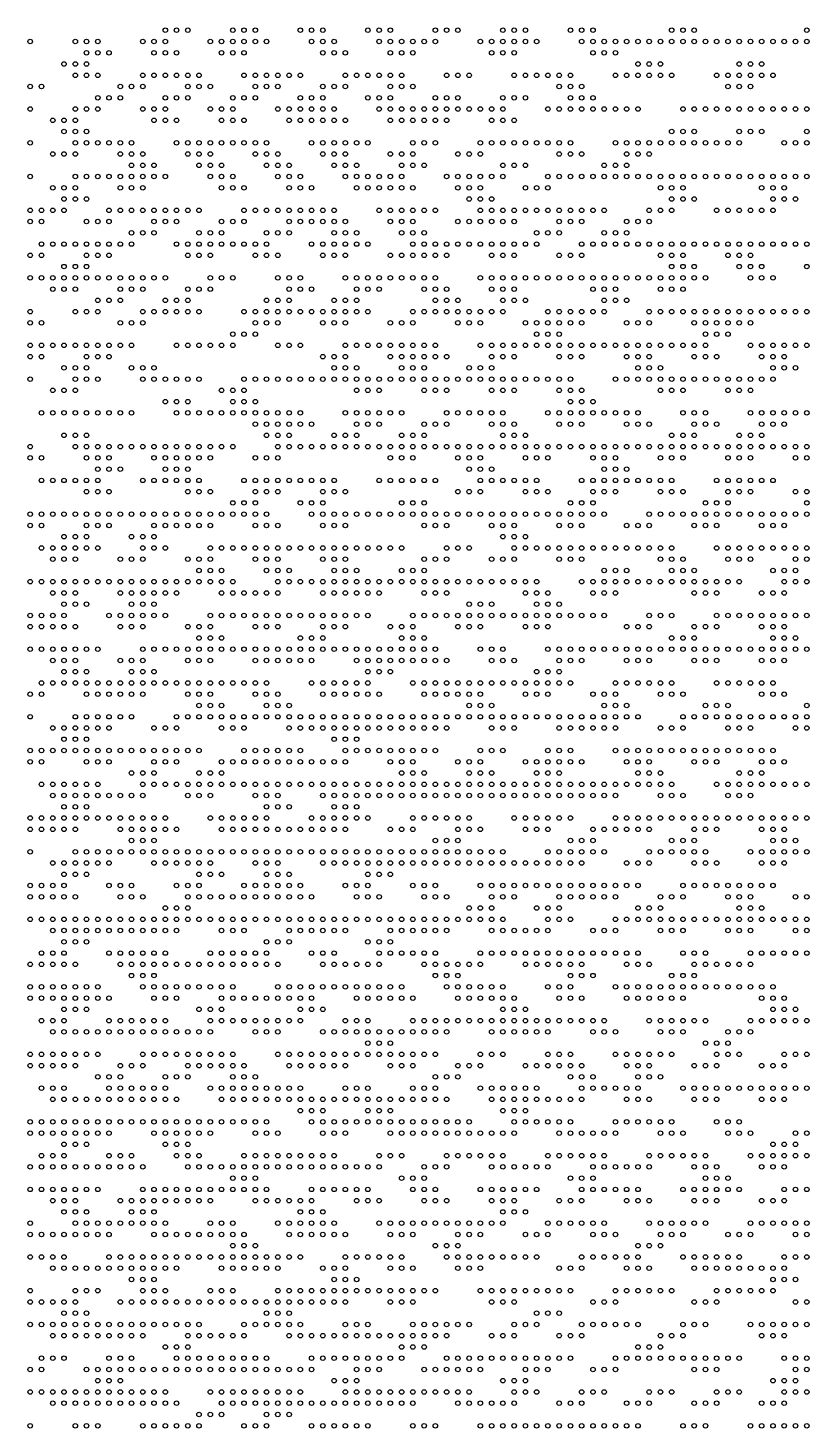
# Model space of a CAD drawing. Header units: millimetres. Extents: x 0 to 280, y 1 to 500.
# Drawn here: x -0.2 to 69.2, y 0.8 to 125.2 of the extents above; entities that cross this region are included whole.
import ezdxf

# ---------------------------------------------------------------- set-up
doc = ezdxf.new("R2010")
doc.units = ezdxf.units.MM
doc.layers.get('0').update_dxf_attribs({"linetype": 'CONTINUOUS'})

msp = doc.modelspace()

# ---------------------------------------------------------------- linework, layer by layer
for centre in [(12, 125), (13, 125), (14, 125), (18, 125), (19, 125), (20, 125), (24, 125), (25, 125), (26, 125), (30, 125), (31, 125), (32, 125), (36, 125), (37, 125), (38, 125), (42, 125), (43, 125), (44, 125), (48, 125), (49, 125), (50, 125), (57, 125), (58, 125), (59, 125), (69, 125), (0, 124), (4, 124), (5, 124), (5, 123), (6, 124), (6, 123), (7, 123), (10, 124), (11, 124), (11, 123), (12, 124), (12, 123), (13, 123), (16, 124), (17, 124), (17, 123), (18, 124), (18, 123), (19, 124), (19, 123), (20, 124), (21, 124), (25, 124), (26, 124), (26, 123), (27, 124), (27, 123), (28, 123), (31, 124), (32, 124), (32, 123), (33, 124), (33, 123), (34, 124), (34, 123), (35, 124), (36, 124), (40, 124), (41, 124), (41, 123), (42, 124), (42, 123), (43, 124), (43, 123), (44, 124), (45, 124), (49, 124), (50, 124), (50, 123), (51, 124), (51, 123), (52, 124), (52, 123), (53, 124), (54, 124), (55, 124), (56, 124), (57, 124), (58, 124), (59, 124), (60, 124), (61, 124), (62, 124), (63, 124), (64, 124), (65, 124), (66, 124), (67, 124), (68, 124), (69, 124), (3, 122), (4, 122), (5, 122), (54, 122), (55, 122), (56, 122), (63, 122), (64, 122), (65, 122), (4, 121), (5, 121), (6, 121), (10, 121), (11, 121), (12, 121), (13, 121), (14, 121), (15, 121), (19, 121), (20, 121), (21, 121), (22, 121), (23, 121), (24, 121), (28, 121), (29, 121), (30, 121), (31, 121), (32, 121), (33, 121), (37, 121), (38, 121), (39, 121), (43, 121), (44, 121), (45, 121), (46, 121), (47, 121), (48, 121), (52, 121), (53, 121), (54, 121), (55, 121), (56, 121), (57, 121), (61, 121), (62, 121), (63, 121), (64, 121), (65, 121), (66, 121), (0, 120), (1, 120), (8, 120), (9, 120), (10, 120), (14, 120), (15, 120), (16, 120), (20, 120), (21, 120), (22, 120), (26, 120), (27, 120), (28, 120), (32, 120), (33, 120), (34, 120), (47, 120), (48, 120), (49, 120), (62, 120), (63, 120), (64, 120), (0, 118), (4, 118), (5, 118), (6, 119), (6, 118), (7, 119), (8, 119), (10, 118), (11, 118), (12, 119), (12, 118), (13, 119), (14, 119), (16, 118), (17, 118), (18, 119), (18, 118), (19, 119), (20, 119), (22, 118), (23, 118), (24, 119), (24, 118), (25, 119), (25, 118), (26, 119), (26, 118), (27, 118), (30, 119), (31, 119), (31, 118), (32, 119), (32, 118), (33, 118), (34, 118), (35, 118), (36, 119), (36, 118), (37, 119), (37, 118), (38, 119), (38, 118), (39, 118), (40, 118), (41, 118), (42, 119), (42, 118), (43, 119), (44, 119), (46, 118), (47, 118), (48, 119), (48, 118), (49, 119), (49, 118), (50, 119), (50, 118), (51, 118), (52, 118), (53, 118), (54, 118), (58, 118), (59, 118), (60, 118), (61, 118), (62, 118), (63, 118), (64, 118), (65, 118), (66, 118), (67, 118), (68, 118), (69, 118), (2, 117), (3, 117), (4, 117), (11, 117), (12, 117), (13, 117), (17, 117), (18, 117), (19, 117), (23, 117), (24, 117), (25, 117), (26, 117), (27, 117), (28, 117), (32, 117), (33, 117), (34, 117), (35, 117), (36, 117), (37, 117), (41, 117), (42, 117), (43, 117), (3, 116), (4, 116), (5, 116), (57, 116), (58, 116), (59, 116), (63, 116), (64, 116), (65, 116), (69, 116), (0, 115), (4, 115), (5, 115), (6, 115), (7, 115), (8, 115), (9, 115), (13, 115), (14, 115), (15, 115), (16, 115), (17, 115), (18, 115), (19, 115), (20, 115), (21, 115), (25, 115), (26, 115), (27, 115), (28, 115), (29, 115), (30, 115), (34, 115), (35, 115), (36, 115), (40, 115), (41, 115), (42, 115), (43, 115), (44, 115), (45, 115), (46, 115), (47, 115), (48, 115), (52, 115), (53, 115), (54, 115), (55, 115), (56, 115), (57, 115), (58, 115), (59, 115), (60, 115), (61, 115), (62, 115), (63, 115), (67, 115), (68, 115), (69, 115), (2, 114), (3, 114), (4, 114), (8, 114), (9, 114), (10, 114), (14, 114), (15, 114), (16, 114), (20, 114), (21, 114), (22, 114), (26, 114), (27, 114), (28, 114), (32, 114), (33, 114), (34, 114), (38, 114), (39, 114), (40, 114), (47, 114), (48, 114), (49, 114), (53, 114), (54, 114), (55, 114), (0, 112), (4, 112), (5, 112), (6, 112), (7, 112), (8, 112), (9, 113), (9, 112), (10, 113), (10, 112), (11, 113), (11, 112), (12, 112), (15, 113), (16, 113), (16, 112), (17, 113), (17, 112), (18, 112), (21, 113), (22, 113), (22, 112), (23, 113), (23, 112), (24, 112), (27, 113), (28, 113), (28, 112), (29, 113), (29, 112), (30, 112), (31, 112), (32, 112), (33, 113), (33, 112), (34, 113), (35, 113), (37, 112), (38, 112), (39, 112), (40, 112), (41, 112), (42, 113), (42, 112), (43, 113), (44, 113), (46, 112), (47, 112), (48, 112), (49, 112), (50, 112), (51, 113), (51, 112), (52, 113), (52, 112), (53, 113), (53, 112), (54, 112), (55, 112), (56, 112), (57, 112), (58, 112), (59, 112), (60, 112), (61, 112), (62, 112), (63, 112), (64, 112), (65, 112), (66, 112), (67, 112), (68, 112), (69, 112), (2, 111), (3, 111), (4, 111), (8, 111), (9, 111), (10, 111), (17, 111), (18, 111), (19, 111), (23, 111), (24, 111), (25, 111), (29, 111), (30, 111), (31, 111), (32, 111), (33, 111), (34, 111), (38, 111), (39, 111), (40, 111), (44, 111), (45, 111), (46, 111), (56, 111), (57, 111), (58, 111), (65, 111), (66, 111), (67, 111), (3, 110), (4, 110), (5, 110), (39, 110), (40, 110), (41, 110), (57, 110), (58, 110), (59, 110), (66, 110), (67, 110), (68, 110), (0, 109), (1, 109), (2, 109), (3, 109), (7, 109), (8, 109), (9, 109), (10, 109), (11, 109), (12, 109), (13, 109), (14, 109), (15, 109), (19, 109), (20, 109), (21, 109), (22, 109), (23, 109), (24, 109), (25, 109), (26, 109), (27, 109), (31, 109), (32, 109), (33, 109), (34, 109), (35, 109), (36, 109), (40, 109), (41, 109), (42, 109), (43, 109), (44, 109), (45, 109), (46, 109), (47, 109), (48, 109), (49, 109), (50, 109), (51, 109), (55, 109), (56, 109), (57, 109), (61, 109), (62, 109), (63, 109), (64, 109), (65, 109), (66, 109), (0, 108), (1, 108), (5, 108), (6, 108), (7, 108), (9, 107), (10, 107), (11, 108), (11, 107), (12, 108), (13, 108), (15, 107), (16, 107), (17, 108), (17, 107), (18, 108), (19, 108), (21, 107), (22, 107), (23, 108), (23, 107), (24, 108), (25, 108), (26, 108), (27, 108), (27, 107), (28, 108), (28, 107), (29, 107), (32, 108), (33, 108), (33, 107), (34, 108), (34, 107), (35, 107), (38, 108), (39, 108), (40, 108), (41, 108), (42, 108), (43, 108), (45, 107), (46, 107), (47, 108), (47, 107), (48, 108), (49, 108), (51, 107), (52, 107), (53, 108), (53, 107), (54, 108), (55, 108), (1, 106), (2, 106), (3, 106), (4, 106), (5, 106), (6, 106), (7, 106), (8, 106), (9, 106), (13, 106), (14, 106), (15, 106), (16, 106), (17, 106), (18, 106), (19, 106), (20, 106), (21, 106), (25, 106), (26, 106), (27, 106), (28, 106), (29, 106), (30, 106), (34, 106), (35, 106), (36, 106), (37, 106), (38, 106), (39, 106), (40, 106), (41, 106), (42, 106), (43, 106), (44, 106), (45, 106), (49, 106), (50, 106), (51, 106), (52, 106), (53, 106), (54, 106), (55, 106), (56, 106), (57, 106), (58, 106), (59, 106), (60, 106), (61, 106), (62, 106), (63, 106), (64, 106), (65, 106), (66, 106), (67, 106), (68, 106), (69, 106), (0, 105), (1, 105), (5, 105), (6, 105), (7, 105), (14, 105), (15, 105), (16, 105), (20, 105), (21, 105), (22, 105), (26, 105), (27, 105), (28, 105), (32, 105), (33, 105), (34, 105), (35, 105), (36, 105), (37, 105), (41, 105), (42, 105), (43, 105), (47, 105), (48, 105), (49, 105), (56, 105), (57, 105), (58, 105), (62, 105), (63, 105), (64, 105), (3, 104), (4, 104), (5, 104), (57, 104), (58, 104), (59, 104), (63, 104), (64, 104), (65, 104), (69, 104), (0, 103), (1, 103), (2, 103), (2, 102), (3, 103), (3, 102), (4, 103), (4, 102), (5, 103), (6, 103), (7, 103), (8, 103), (8, 102), (9, 103), (9, 102), (10, 103), (10, 102), (11, 103), (12, 103), (14, 102), (15, 102), (16, 103), (16, 102), (17, 103), (18, 103), (22, 103), (23, 103), (23, 102), (24, 103), (24, 102), (25, 102), (28, 103), (29, 103), (29, 102), (30, 103), (30, 102), (31, 103), (31, 102), (32, 103), (33, 103), (34, 103), (35, 103), (35, 102), (36, 103), (36, 102), (37, 102), (40, 103), (41, 103), (41, 102), (42, 103), (42, 102), (43, 103), (43, 102), (44, 103), (45, 103), (46, 103), (47, 103), (48, 103), (49, 103), (50, 103), (50, 102), (51, 103), (51, 102), (52, 103), (52, 102), (53, 103), (54, 103), (55, 103), (56, 103), (56, 102), (57, 103), (57, 102), (58, 103), (58, 102), (59, 103), (60, 103), (64, 103), (65, 103), (66, 103), (6, 101), (7, 101), (8, 101), (12, 101), (13, 101), (14, 101), (21, 101), (22, 101), (23, 101), (27, 101), (28, 101), (29, 101), (36, 101), (37, 101), (38, 101), (42, 101), (43, 101), (44, 101), (51, 101), (52, 101), (53, 101), (0, 100), (4, 100), (5, 100), (6, 100), (10, 100), (11, 100), (12, 100), (13, 100), (14, 100), (15, 100), (19, 100), (20, 100), (21, 100), (22, 100), (23, 100), (24, 100), (25, 100), (26, 100), (27, 100), (28, 100), (29, 100), (30, 100), (34, 100), (35, 100), (36, 100), (37, 100), (38, 100), (39, 100), (40, 100), (41, 100), (42, 100), (46, 100), (47, 100), (48, 100), (49, 100), (50, 100), (51, 100), (55, 100), (56, 100), (57, 100), (58, 100), (59, 100), (60, 100), (61, 100), (62, 100), (63, 100), (64, 100), (65, 100), (66, 100), (67, 100), (68, 100), (69, 100), (0, 99), (1, 99), (8, 99), (9, 99), (10, 99), (20, 99), (21, 99), (22, 99), (26, 99), (27, 99), (28, 99), (32, 99), (33, 99), (34, 99), (38, 99), (39, 99), (40, 99), (44, 99), (45, 99), (46, 99), (47, 99), (48, 99), (49, 99), (53, 99), (54, 99), (55, 99), (59, 99), (60, 99), (61, 99), (62, 99), (63, 99), (64, 99), (0, 97), (1, 97), (2, 97), (3, 97), (4, 97), (5, 97), (6, 97), (7, 97), (8, 97), (9, 97), (13, 97), (14, 97), (15, 97), (16, 97), (17, 97), (18, 98), (18, 97), (19, 98), (20, 98), (22, 97), (23, 97), (24, 97), (28, 97), (29, 97), (30, 97), (31, 97), (32, 97), (33, 97), (34, 97), (35, 97), (36, 97), (40, 97), (41, 97), (42, 97), (43, 97), (44, 97), (45, 98), (45, 97), (46, 98), (46, 97), (47, 98), (47, 97), (48, 97), (49, 97), (50, 97), (51, 97), (52, 97), (53, 97), (54, 97), (55, 97), (56, 97), (57, 97), (58, 97), (59, 97), (60, 98), (60, 97), (61, 98), (62, 98), (64, 97), (65, 97), (66, 97), (67, 97), (68, 97), (69, 97), (0, 96), (1, 96), (5, 96), (6, 96), (7, 96), (26, 96), (27, 96), (28, 96), (32, 96), (33, 96), (34, 96), (35, 96), (36, 96), (37, 96), (41, 96), (42, 96), (43, 96), (47, 96), (48, 96), (49, 96), (53, 96), (54, 96), (55, 96), (59, 96), (60, 96), (61, 96), (65, 96), (66, 96), (67, 96), (3, 95), (4, 95), (5, 95), (9, 95), (10, 95), (11, 95), (27, 95), (28, 95), (29, 95), (33, 95), (34, 95), (35, 95), (39, 95), (40, 95), (41, 95), (54, 95), (55, 95), (56, 95), (66, 95), (67, 95), (68, 95), (0, 94), (4, 94), (5, 94), (6, 94), (10, 94), (11, 94), (12, 94), (13, 94), (14, 94), (15, 94), (19, 94), (20, 94), (21, 94), (22, 94), (23, 94), (24, 94), (25, 94), (26, 94), (27, 94), (28, 94), (29, 94), (30, 94), (31, 94), (32, 94), (33, 94), (34, 94), (35, 94), (36, 94), (37, 94), (38, 94), (39, 94), (40, 94), (41, 94), (42, 94), (43, 94), (44, 94), (45, 94), (46, 94), (47, 94), (48, 94), (52, 94), (53, 94), (54, 94), (55, 94), (56, 94), (57, 94), (58, 94), (59, 94), (60, 94), (61, 94), (62, 94), (63, 94), (64, 94), (65, 94), (66, 94), (2, 93), (3, 93), (4, 93), (12, 92), (13, 92), (14, 92), (17, 93), (18, 93), (18, 92), (19, 93), (19, 92), (20, 92), (29, 93), (30, 93), (31, 93), (35, 93), (36, 93), (37, 93), (41, 93), (42, 93), (43, 93), (47, 93), (48, 93), (48, 92), (49, 93), (49, 92), (50, 92), (56, 93), (57, 93), (58, 93), (62, 93), (63, 93), (64, 93), (1, 91), (2, 91), (3, 91), (4, 91), (5, 91), (6, 91), (7, 91), (8, 91), (9, 91), (13, 91), (14, 91), (15, 91), (16, 91), (17, 91), (18, 91), (19, 91), (20, 91), (21, 91), (22, 91), (23, 91), (24, 91), (28, 91), (29, 91), (30, 91), (31, 91), (32, 91), (33, 91), (37, 91), (38, 91), (39, 91), (40, 91), (41, 91), (42, 91), (46, 91), (47, 91), (48, 91), (49, 91), (50, 91), (51, 91), (52, 91), (53, 91), (54, 91), (58, 91), (59, 91), (60, 91), (64, 91), (65, 91), (66, 91), (67, 91), (68, 91), (69, 91), (20, 90), (21, 90), (22, 90), (23, 90), (24, 90), (25, 90), (29, 90), (30, 90), (31, 90), (35, 90), (36, 90), (37, 90), (41, 90), (42, 90), (43, 90), (47, 90), (48, 90), (49, 90), (53, 90), (54, 90), (55, 90), (59, 90), (60, 90), (61, 90), (65, 90), (66, 90), (67, 90), (3, 89), (4, 89), (5, 89), (21, 89), (22, 89), (23, 89), (27, 89), (28, 89), (29, 89), (33, 89), (34, 89), (35, 89), (42, 89), (43, 89), (44, 89), (57, 89), (58, 89), (59, 89), (63, 89), (64, 89), (65, 89), (0, 88), (0, 87), (1, 87), (4, 88), (5, 88), (5, 87), (6, 88), (6, 87), (7, 88), (7, 87), (8, 88), (9, 88), (10, 88), (11, 88), (11, 87), (12, 88), (12, 87), (13, 88), (13, 87), (14, 88), (14, 87), (15, 88), (15, 87), (16, 88), (16, 87), (17, 88), (18, 88), (20, 87), (21, 87), (22, 88), (22, 87), (23, 88), (24, 88), (25, 88), (26, 88), (27, 88), (28, 88), (29, 88), (30, 88), (31, 88), (32, 88), (32, 87), (33, 88), (33, 87), (34, 88), (34, 87), (35, 88), (36, 88), (37, 88), (38, 88), (38, 87), (39, 88), (39, 87), (40, 88), (40, 87), (41, 88), (42, 88), (43, 88), (44, 88), (44, 87), (45, 88), (45, 87), (46, 88), (46, 87), (47, 88), (48, 88), (49, 88), (50, 88), (50, 87), (51, 88), (51, 87), (52, 88), (52, 87), (53, 88), (54, 88), (55, 88), (56, 88), (56, 87), (57, 88), (57, 87), (58, 88), (58, 87), (59, 88), (60, 88), (61, 88), (62, 88), (62, 87), (63, 88), (63, 87), (64, 88), (64, 87), (65, 88), (66, 88), (67, 88), (68, 88), (68, 87), (69, 88), (69, 87), (6, 86), (7, 86), (8, 86), (12, 86), (13, 86), (14, 86), (39, 86), (40, 86), (41, 86), (51, 86), (52, 86), (53, 86), (1, 85), (2, 85), (3, 85), (4, 85), (5, 85), (6, 85), (10, 85), (11, 85), (12, 85), (13, 85), (14, 85), (15, 85), (19, 85), (20, 85), (21, 85), (22, 85), (23, 85), (24, 85), (25, 85), (26, 85), (27, 85), (31, 85), (32, 85), (33, 85), (34, 85), (35, 85), (36, 85), (40, 85), (41, 85), (42, 85), (43, 85), (44, 85), (45, 85), (49, 85), (50, 85), (51, 85), (52, 85), (53, 85), (54, 85), (55, 85), (56, 85), (57, 85), (61, 85), (62, 85), (63, 85), (64, 85), (65, 85), (66, 85), (5, 84), (6, 84), (7, 84), (14, 84), (15, 84), (16, 84), (20, 84), (21, 84), (22, 84), (26, 84), (27, 84), (28, 84), (38, 84), (39, 84), (40, 84), (44, 84), (45, 84), (46, 84), (50, 84), (51, 84), (52, 84), (56, 84), (57, 84), (58, 84), (62, 84), (63, 84), (64, 84), (68, 84), (69, 84), (0, 82), (1, 82), (2, 82), (3, 82), (4, 82), (5, 82), (6, 82), (7, 82), (8, 82), (9, 82), (10, 82), (11, 82), (12, 82), (13, 82), (14, 82), (15, 82), (16, 82), (17, 82), (18, 83), (18, 82), (19, 83), (19, 82), (20, 83), (20, 82), (21, 82), (24, 83), (25, 83), (25, 82), (26, 83), (26, 82), (27, 82), (28, 82), (29, 82), (30, 82), (31, 82), (32, 82), (33, 83), (33, 82), (34, 83), (34, 82), (35, 83), (35, 82), (36, 82), (37, 82), (38, 82), (39, 82), (40, 82), (41, 82), (42, 82), (43, 82), (44, 82), (45, 82), (46, 82), (47, 82), (48, 83), (48, 82), (49, 83), (49, 82), (50, 83), (50, 82), (51, 82), (55, 82), (56, 82), (57, 82), (58, 82), (59, 82), (60, 83), (60, 82), (61, 83), (61, 82), (62, 83), (62, 82), (63, 82), (64, 82), (65, 82), (66, 82), (67, 82), (68, 82), (69, 83), (69, 82), (0, 81), (1, 81), (5, 81), (6, 81), (7, 81), (11, 81), (12, 81), (13, 81), (14, 81), (15, 81), (16, 81), (20, 81), (21, 81), (22, 81), (26, 81), (27, 81), (28, 81), (35, 81), (36, 81), (37, 81), (41, 81), (42, 81), (43, 81), (47, 81), (48, 81), (49, 81), (53, 81), (54, 81), (55, 81), (59, 81), (60, 81), (61, 81), (65, 81), (66, 81), (67, 81), (3, 80), (4, 80), (5, 80), (9, 80), (10, 80), (11, 80), (42, 80), (43, 80), (44, 80), (1, 79), (2, 79), (3, 79), (4, 79), (5, 79), (6, 79), (10, 79), (11, 79), (12, 79), (16, 79), (17, 79), (18, 79), (19, 79), (20, 79), (21, 79), (22, 79), (23, 79), (24, 79), (25, 79), (26, 79), (27, 79), (28, 79), (29, 79), (30, 79), (31, 79), (32, 79), (33, 79), (37, 79), (38, 79), (39, 79), (43, 79), (44, 79), (45, 79), (46, 79), (47, 79), (48, 79), (49, 79), (50, 79), (51, 79), (52, 79), (53, 79), (54, 79), (55, 79), (56, 79), (57, 79), (61, 79), (62, 79), (63, 79), (64, 79), (65, 79), (66, 79), (67, 79), (68, 79), (69, 79), (2, 78), (3, 78), (4, 78), (8, 78), (9, 78), (10, 78), (14, 78), (15, 78), (15, 77), (16, 78), (16, 77), (17, 77), (20, 78), (21, 78), (21, 77), (22, 78), (22, 77), (23, 77), (26, 78), (27, 78), (27, 77), (28, 78), (28, 77), (29, 77), (33, 77), (34, 77), (35, 78), (35, 77), (36, 78), (37, 78), (41, 78), (42, 78), (43, 78), (47, 78), (48, 78), (49, 78), (51, 77), (52, 77), (53, 77), (56, 78), (57, 78), (57, 77), (58, 78), (58, 77), (59, 77), (62, 78), (63, 78), (64, 78), (66, 77), (67, 77), (68, 78), (68, 77), (69, 78), (0, 76), (1, 76), (2, 76), (3, 76), (4, 76), (5, 76), (6, 76), (7, 76), (8, 76), (9, 76), (10, 76), (11, 76), (12, 76), (13, 76), (14, 76), (15, 76), (16, 76), (17, 76), (18, 76), (22, 76), (23, 76), (24, 76), (25, 76), (26, 76), (27, 76), (28, 76), (29, 76), (30, 76), (31, 76), (32, 76), (33, 76), (34, 76), (35, 76), (36, 76), (37, 76), (38, 76), (39, 76), (40, 76), (41, 76), (42, 76), (43, 76), (44, 76), (45, 76), (49, 76), (50, 76), (51, 76), (52, 76), (53, 76), (54, 76), (55, 76), (56, 76), (57, 76), (58, 76), (59, 76), (60, 76), (61, 76), (62, 76), (63, 76), (67, 76), (68, 76), (69, 76), (2, 75), (3, 75), (4, 75), (8, 75), (9, 75), (10, 75), (11, 75), (12, 75), (13, 75), (17, 75), (18, 75), (19, 75), (20, 75), (21, 75), (22, 75), (26, 75), (27, 75), (28, 75), (29, 75), (30, 75), (31, 75), (35, 75), (36, 75), (37, 75), (44, 75), (45, 75), (46, 75), (50, 75), (51, 75), (52, 75), (59, 75), (60, 75), (61, 75), (65, 75), (66, 75), (67, 75), (3, 74), (4, 74), (5, 74), (9, 74), (10, 74), (11, 74), (39, 74), (40, 74), (41, 74), (45, 74), (46, 74), (47, 74), (0, 73), (0, 72), (1, 73), (1, 72), (2, 73), (2, 72), (3, 73), (3, 72), (4, 72), (7, 73), (8, 73), (8, 72), (9, 73), (9, 72), (10, 73), (10, 72), (11, 73), (12, 73), (14, 72), (15, 72), (16, 73), (16, 72), (17, 73), (18, 73), (19, 73), (20, 73), (20, 72), (21, 73), (21, 72), (22, 73), (22, 72), (23, 73), (24, 73), (25, 73), (26, 73), (26, 72), (27, 73), (27, 72), (28, 73), (28, 72), (29, 73), (30, 73), (32, 72), (33, 72), (34, 73), (34, 72), (35, 73), (36, 73), (37, 73), (38, 73), (38, 72), (39, 73), (39, 72), (40, 73), (40, 72), (41, 73), (42, 73), (43, 73), (44, 73), (44, 72), (45, 73), (45, 72), (46, 73), (46, 72), (47, 73), (48, 73), (49, 73), (50, 73), (51, 73), (53, 72), (54, 72), (55, 73), (55, 72), (56, 73), (57, 73), (59, 72), (60, 72), (61, 73), (61, 72), (62, 73), (63, 73), (64, 73), (65, 73), (65, 72), (66, 73), (66, 72), (67, 73), (67, 72), (68, 73), (69, 73), (15, 71), (16, 71), (17, 71), (24, 71), (25, 71), (26, 71), (33, 71), (34, 71), (35, 71), (57, 71), (58, 71), (59, 71), (66, 71), (67, 71), (68, 71), (0, 70), (1, 70), (2, 70), (3, 70), (4, 70), (5, 70), (6, 70), (10, 70), (11, 70), (12, 70), (13, 70), (14, 70), (15, 70), (16, 70), (17, 70), (18, 70), (19, 70), (20, 70), (21, 70), (22, 70), (23, 70), (24, 70), (25, 70), (26, 70), (27, 70), (28, 70), (29, 70), (30, 70), (31, 70), (32, 70), (33, 70), (34, 70), (35, 70), (36, 70), (40, 70), (41, 70), (42, 70), (46, 70), (47, 70), (48, 70), (49, 70), (50, 70), (51, 70), (52, 70), (53, 70), (54, 70), (55, 70), (56, 70), (57, 70), (58, 70), (59, 70), (60, 70), (61, 70), (62, 70), (63, 70), (64, 70), (65, 70), (66, 70), (67, 70), (68, 70), (69, 70), (2, 69), (3, 69), (4, 69), (8, 69), (9, 69), (10, 69), (14, 69), (15, 69), (16, 69), (20, 69), (21, 69), (22, 69), (23, 69), (24, 69), (25, 69), (29, 69), (30, 69), (31, 69), (32, 69), (33, 69), (34, 69), (35, 69), (36, 69), (37, 69), (41, 69), (42, 69), (43, 69), (47, 69), (48, 69), (49, 69), (53, 69), (54, 69), (55, 69), (59, 69), (60, 69), (61, 69), (65, 69), (66, 69), (67, 69), (1, 67), (2, 67), (3, 68), (3, 67), (4, 68), (4, 67), (5, 68), (5, 67), (6, 67), (7, 67), (8, 67), (9, 68), (9, 67), (10, 68), (10, 67), (11, 68), (11, 67), (12, 67), (13, 67), (14, 67), (15, 67), (16, 67), (17, 67), (18, 67), (19, 67), (20, 67), (21, 67), (25, 67), (26, 67), (27, 67), (28, 67), (29, 67), (30, 68), (30, 67), (31, 68), (32, 68), (34, 67), (35, 67), (36, 67), (37, 67), (38, 67), (39, 67), (40, 67), (41, 67), (42, 67), (43, 67), (44, 67), (45, 68), (45, 67), (46, 68), (46, 67), (47, 68), (47, 67), (48, 67), (52, 67), (53, 67), (54, 67), (55, 67), (56, 67), (57, 67), (61, 67), (62, 67), (63, 67), (64, 67), (65, 67), (66, 67), (0, 66), (1, 66), (5, 66), (6, 66), (7, 66), (8, 66), (9, 66), (10, 66), (14, 66), (15, 66), (16, 66), (20, 66), (21, 66), (22, 66), (26, 66), (27, 66), (28, 66), (29, 66), (30, 66), (31, 66), (35, 66), (36, 66), (37, 66), (38, 66), (39, 66), (40, 66), (44, 66), (45, 66), (46, 66), (50, 66), (51, 66), (52, 66), (56, 66), (57, 66), (58, 66), (65, 66), (66, 66), (67, 66), (15, 65), (16, 65), (17, 65), (21, 65), (22, 65), (23, 65), (39, 65), (40, 65), (41, 65), (51, 65), (52, 65), (53, 65), (60, 65), (61, 65), (62, 65), (69, 65), (0, 64), (4, 64), (5, 64), (6, 64), (7, 64), (8, 64), (9, 64), (13, 64), (14, 64), (15, 64), (16, 64), (17, 64), (18, 64), (19, 64), (20, 64), (21, 64), (22, 64), (23, 64), (24, 64), (25, 64), (26, 64), (27, 64), (28, 64), (29, 64), (30, 64), (31, 64), (32, 64), (33, 64), (34, 64), (35, 64), (36, 64), (37, 64), (38, 64), (39, 64), (40, 64), (41, 64), (42, 64), (43, 64), (44, 64), (45, 64), (46, 64), (47, 64), (48, 64), (49, 64), (50, 64), (51, 64), (52, 64), (53, 64), (54, 64), (58, 64), (59, 64), (60, 64), (61, 64), (62, 64), (63, 64), (64, 64), (65, 64), (66, 64), (67, 64), (68, 64), (69, 64), (2, 63), (3, 63), (3, 62), (4, 63), (4, 62), (5, 63), (5, 62), (6, 63), (7, 63), (11, 63), (12, 63), (13, 63), (17, 63), (18, 63), (19, 63), (23, 63), (24, 63), (25, 63), (26, 63), (27, 63), (27, 62), (28, 63), (28, 62), (29, 63), (29, 62), (30, 63), (31, 63), (32, 63), (33, 63), (34, 63), (35, 63), (36, 63), (37, 63), (41, 63), (42, 63), (43, 63), (47, 63), (48, 63), (49, 63), (50, 63), (51, 63), (52, 63), (56, 63), (57, 63), (58, 63), (62, 63), (63, 63), (64, 63), (68, 63), (69, 63), (0, 61), (1, 61), (2, 61), (3, 61), (4, 61), (5, 61), (6, 61), (7, 61), (8, 61), (9, 61), (10, 61), (11, 61), (12, 61), (13, 61), (14, 61), (15, 61), (19, 61), (20, 61), (21, 61), (22, 61), (23, 61), (24, 61), (28, 61), (29, 61), (30, 61), (31, 61), (32, 61), (33, 61), (34, 61), (35, 61), (36, 61), (40, 61), (41, 61), (42, 61), (46, 61), (47, 61), (48, 61), (52, 61), (53, 61), (54, 61), (55, 61), (56, 61), (57, 61), (58, 61), (59, 61), (60, 61), (61, 61), (62, 61), (63, 61), (64, 61), (65, 61), (66, 61), (0, 60), (1, 60), (5, 60), (6, 60), (7, 60), (11, 60), (12, 60), (13, 60), (17, 60), (18, 60), (19, 60), (20, 60), (21, 60), (22, 60), (23, 60), (24, 60), (25, 60), (26, 60), (27, 60), (28, 60), (32, 60), (33, 60), (34, 60), (38, 60), (39, 60), (40, 60), (44, 60), (45, 60), (46, 60), (47, 60), (48, 60), (49, 60), (53, 60), (54, 60), (55, 60), (59, 60), (60, 60), (61, 60), (65, 60), (66, 60), (67, 60), (9, 59), (10, 59), (11, 59), (15, 59), (16, 59), (17, 59), (33, 59), (34, 59), (35, 59), (39, 59), (40, 59), (41, 59), (45, 59), (46, 59), (47, 59), (54, 59), (55, 59), (56, 59), (63, 59), (64, 59), (65, 59), (1, 58), (2, 58), (3, 58), (4, 58), (5, 58), (6, 58), (10, 58), (11, 58), (12, 58), (13, 58), (14, 58), (15, 58), (16, 58), (17, 58), (18, 58), (19, 58), (20, 58), (21, 58), (22, 58), (23, 58), (24, 58), (25, 58), (26, 58), (27, 58), (28, 58), (29, 58), (30, 58), (31, 58), (32, 58), (33, 58), (34, 58), (35, 58), (36, 58), (37, 58), (38, 58), (39, 58), (40, 58), (41, 58), (42, 58), (43, 58), (44, 58), (45, 58), (46, 58), (47, 58), (48, 58), (49, 58), (50, 58), (51, 58), (52, 58), (53, 58), (54, 58), (55, 58), (56, 58), (57, 58), (61, 58), (62, 58), (63, 58), (64, 58), (65, 58), (66, 58), (67, 58), (68, 58), (69, 58), (2, 57), (3, 57), (3, 56), (4, 57), (4, 56), (5, 57), (5, 56), (6, 57), (7, 57), (8, 57), (9, 57), (10, 57), (14, 57), (15, 57), (16, 57), (20, 57), (21, 57), (21, 56), (22, 57), (22, 56), (23, 56), (26, 57), (27, 57), (27, 56), (28, 57), (28, 56), (29, 57), (29, 56), (30, 57), (31, 57), (32, 57), (33, 57), (34, 57), (35, 57), (36, 57), (37, 57), (38, 57), (39, 57), (40, 57), (41, 57), (42, 57), (43, 57), (44, 57), (45, 57), (46, 57), (47, 57), (48, 57), (49, 57), (50, 57), (51, 57), (52, 57), (56, 57), (57, 57), (58, 57), (62, 57), (63, 57), (64, 57), (0, 55), (1, 55), (2, 55), (3, 55), (4, 55), (5, 55), (6, 55), (7, 55), (8, 55), (9, 55), (10, 55), (11, 55), (12, 55), (16, 55), (17, 55), (18, 55), (19, 55), (20, 55), (21, 55), (25, 55), (26, 55), (27, 55), (28, 55), (29, 55), (30, 55), (34, 55), (35, 55), (36, 55), (37, 55), (38, 55), (39, 55), (43, 55), (44, 55), (45, 55), (46, 55), (47, 55), (48, 55), (52, 55), (53, 55), (54, 55), (55, 55), (56, 55), (57, 55), (58, 55), (59, 55), (60, 55), (61, 55), (62, 55), (63, 55), (64, 55), (65, 55), (66, 55), (67, 55), (68, 55), (69, 55), (0, 54), (1, 54), (2, 54), (3, 54), (4, 54), (8, 54), (9, 54), (10, 54), (11, 54), (12, 54), (13, 54), (17, 54), (18, 54), (19, 54), (20, 54), (21, 54), (22, 54), (23, 54), (24, 54), (25, 54), (26, 54), (27, 54), (28, 54), (32, 54), (33, 54), (34, 54), (38, 54), (39, 54), (40, 54), (44, 54), (45, 54), (46, 54), (50, 54), (51, 54), (52, 54), (53, 54), (54, 54), (55, 54), (59, 54), (60, 54), (61, 54), (65, 54), (66, 54), (67, 54), (9, 53), (10, 53), (11, 53), (36, 53), (37, 53), (38, 53), (48, 53), (49, 53), (50, 53), (57, 53), (58, 53), (59, 53), (66, 53), (67, 53), (68, 53), (0, 52), (2, 51), (3, 51), (4, 52), (4, 51), (5, 52), (5, 51), (6, 52), (6, 51), (7, 52), (7, 51), (8, 52), (9, 52), (10, 52), (11, 52), (11, 51), (12, 52), (12, 51), (13, 52), (13, 51), (14, 52), (14, 51), (15, 52), (15, 51), (16, 52), (16, 51), (17, 52), (18, 52), (19, 52), (20, 52), (20, 51), (21, 52), (21, 51), (22, 52), (22, 51), (23, 52), (24, 52), (25, 52), (26, 52), (26, 51), (27, 52), (27, 51), (28, 52), (28, 51), (29, 52), (29, 51), (30, 52), (30, 51), (31, 52), (31, 51), (32, 52), (32, 51), (33, 52), (33, 51), (34, 52), (34, 51), (35, 52), (35, 51), (36, 52), (36, 51), (37, 52), (37, 51), (38, 52), (38, 51), (39, 52), (39, 51), (40, 52), (40, 51), (41, 52), (41, 51), (42, 52), (42, 51), (43, 51), (44, 51), (45, 51), (46, 52), (46, 51), (47, 52), (47, 51), (48, 52), (48, 51), (49, 52), (49, 51), (50, 52), (51, 52), (53, 51), (54, 51), (55, 52), (55, 51), (56, 52), (57, 52), (58, 52), (59, 52), (59, 51), (60, 52), (60, 51), (61, 51), (64, 52), (65, 52), (65, 51), (66, 52), (66, 51), (67, 52), (67, 51), (68, 52), (69, 52), (3, 50), (4, 50), (5, 50), (15, 50), (16, 50), (17, 50), (21, 50), (22, 50), (23, 50), (30, 50), (31, 50), (32, 50), (0, 49), (1, 49), (2, 49), (3, 49), (7, 49), (8, 49), (9, 49), (13, 49), (14, 49), (15, 49), (19, 49), (20, 49), (21, 49), (22, 49), (23, 49), (24, 49), (28, 49), (29, 49), (30, 49), (34, 49), (35, 49), (36, 49), (40, 49), (41, 49), (42, 49), (43, 49), (44, 49), (45, 49), (46, 49), (47, 49), (48, 49), (49, 49), (50, 49), (51, 49), (52, 49), (53, 49), (54, 49), (58, 49), (59, 49), (60, 49), (61, 49), (62, 49), (63, 49), (64, 49), (65, 49), (66, 49), (0, 48), (1, 48), (2, 48), (3, 48), (4, 48), (8, 48), (9, 48), (10, 48), (14, 48), (15, 48), (16, 48), (17, 48), (18, 48), (19, 48), (20, 48), (21, 48), (22, 48), (23, 48), (24, 48), (25, 48), (29, 48), (30, 48), (31, 48), (35, 48), (36, 48), (37, 48), (41, 48), (42, 48), (43, 48), (47, 48), (48, 48), (49, 48), (50, 48), (51, 48), (52, 48), (56, 48), (57, 48), (58, 48), (62, 48), (63, 48), (64, 48), (68, 48), (69, 48), (0, 46), (1, 46), (2, 46), (3, 46), (4, 46), (5, 46), (6, 46), (7, 46), (8, 46), (9, 46), (10, 46), (11, 46), (12, 47), (12, 46), (13, 47), (13, 46), (14, 47), (14, 46), (15, 46), (16, 46), (17, 46), (18, 46), (19, 46), (20, 46), (21, 46), (22, 46), (23, 46), (24, 46), (25, 46), (26, 46), (27, 46), (28, 46), (29, 46), (30, 46), (31, 46), (32, 46), (33, 46), (34, 46), (35, 46), (36, 46), (37, 46), (38, 46), (39, 47), (39, 46), (40, 47), (40, 46), (41, 47), (41, 46), (42, 46), (45, 47), (46, 47), (46, 46), (47, 47), (47, 46), (48, 46), (52, 46), (53, 46), (54, 47), (54, 46), (55, 47), (55, 46), (56, 47), (56, 46), (57, 46), (58, 46), (59, 46), (60, 46), (61, 46), (62, 46), (63, 47), (63, 46), (64, 47), (64, 46), (65, 47), (65, 46), (66, 46), (67, 46), (68, 46), (69, 46), (2, 45), (3, 45), (4, 45), (5, 45), (6, 45), (7, 45), (8, 45), (9, 45), (10, 45), (11, 45), (12, 45), (13, 45), (17, 45), (18, 45), (19, 45), (23, 45), (24, 45), (25, 45), (26, 45), (27, 45), (28, 45), (32, 45), (33, 45), (34, 45), (35, 45), (36, 45), (37, 45), (41, 45), (42, 45), (43, 45), (44, 45), (45, 45), (46, 45), (50, 45), (51, 45), (52, 45), (56, 45), (57, 45), (58, 45), (62, 45), (63, 45), (64, 45), (68, 45), (69, 45), (3, 44), (4, 44), (5, 44), (21, 44), (22, 44), (23, 44), (30, 44), (31, 44), (32, 44), (1, 43), (2, 43), (3, 43), (7, 43), (8, 43), (9, 43), (10, 43), (11, 43), (12, 43), (16, 43), (17, 43), (18, 43), (19, 43), (20, 43), (21, 43), (25, 43), (26, 43), (27, 43), (31, 43), (32, 43), (33, 43), (34, 43), (35, 43), (36, 43), (40, 43), (41, 43), (42, 43), (43, 43), (44, 43), (45, 43), (46, 43), (47, 43), (48, 43), (49, 43), (50, 43), (51, 43), (52, 43), (53, 43), (54, 43), (58, 43), (59, 43), (60, 43), (64, 43), (65, 43), (66, 43), (67, 43), (68, 43), (69, 43), (0, 42), (1, 42), (2, 42), (3, 42), (4, 42), (8, 42), (9, 42), (9, 41), (10, 42), (10, 41), (11, 42), (11, 41), (12, 42), (13, 42), (14, 42), (15, 42), (16, 42), (17, 42), (18, 42), (19, 42), (20, 42), (21, 42), (22, 42), (26, 42), (27, 42), (28, 42), (29, 42), (30, 42), (31, 42), (35, 42), (36, 42), (36, 41), (37, 42), (37, 41), (38, 42), (38, 41), (39, 42), (40, 42), (44, 42), (45, 42), (46, 42), (47, 42), (48, 42), (48, 41), (49, 42), (49, 41), (50, 41), (53, 42), (54, 42), (55, 42), (57, 41), (58, 41), (59, 42), (59, 41), (60, 42), (61, 42), (62, 42), (63, 42), (64, 42), (0, 40), (1, 40), (2, 40), (3, 40), (4, 40), (5, 40), (6, 40), (10, 40), (11, 40), (12, 40), (13, 40), (14, 40), (15, 40), (16, 40), (17, 40), (18, 40), (22, 40), (23, 40), (24, 40), (25, 40), (26, 40), (27, 40), (28, 40), (29, 40), (30, 40), (31, 40), (32, 40), (33, 40), (37, 40), (38, 40), (39, 40), (40, 40), (41, 40), (42, 40), (46, 40), (47, 40), (48, 40), (52, 40), (53, 40), (54, 40), (55, 40), (56, 40), (57, 40), (58, 40), (59, 40), (60, 40), (61, 40), (62, 40), (63, 40), (64, 40), (65, 40), (66, 40), (0, 39), (1, 39), (2, 39), (3, 39), (4, 39), (5, 39), (6, 39), (7, 39), (11, 39), (12, 39), (13, 39), (17, 39), (18, 39), (19, 39), (20, 39), (21, 39), (22, 39), (23, 39), (24, 39), (25, 39), (29, 39), (30, 39), (31, 39), (32, 39), (33, 39), (34, 39), (38, 39), (39, 39), (40, 39), (41, 39), (42, 39), (43, 39), (47, 39), (48, 39), (49, 39), (53, 39), (54, 39), (55, 39), (56, 39), (57, 39), (58, 39), (65, 39), (66, 39), (67, 39), (3, 38), (4, 38), (5, 38), (15, 38), (16, 38), (17, 38), (24, 38), (25, 38), (26, 38), (42, 38), (43, 38), (44, 38), (66, 38), (67, 38), (68, 38), (1, 37), (2, 37), (2, 36), (3, 37), (3, 36), (4, 36), (5, 36), (6, 36), (7, 37), (7, 36), (8, 37), (8, 36), (9, 37), (9, 36), (10, 37), (10, 36), (11, 37), (11, 36), (12, 37), (12, 36), (13, 36), (14, 36), (15, 36), (16, 37), (16, 36), (17, 37), (18, 37), (19, 37), (20, 37), (20, 36), (21, 37), (21, 36), (22, 37), (22, 36), (23, 37), (24, 37), (26, 36), (27, 36), (28, 37), (28, 36), (29, 37), (29, 36), (30, 37), (30, 36), (31, 36), (32, 36), (33, 36), (34, 37), (34, 36), (35, 37), (35, 36), (36, 37), (36, 36), (37, 37), (37, 36), (38, 37), (39, 37), (40, 37), (41, 37), (41, 36), (42, 37), (42, 36), (43, 37), (43, 36), (44, 37), (44, 36), (45, 37), (45, 36), (46, 37), (46, 36), (47, 37), (48, 37), (49, 37), (50, 37), (50, 36), (51, 37), (51, 36), (52, 36), (55, 37), (56, 37), (56, 36), (57, 37), (57, 36), (58, 37), (58, 36), (59, 37), (60, 37), (62, 36), (63, 36), (64, 37), (64, 36), (65, 37), (66, 37), (67, 37), (68, 37), (69, 37), (30, 35), (31, 35), (32, 35), (60, 35), (61, 35), (62, 35), (0, 34), (1, 34), (2, 34), (3, 34), (4, 34), (5, 34), (6, 34), (10, 34), (11, 34), (12, 34), (13, 34), (14, 34), (15, 34), (16, 34), (17, 34), (18, 34), (22, 34), (23, 34), (24, 34), (25, 34), (26, 34), (27, 34), (28, 34), (29, 34), (30, 34), (31, 34), (32, 34), (33, 34), (34, 34), (35, 34), (36, 34), (40, 34), (41, 34), (42, 34), (46, 34), (47, 34), (48, 34), (52, 34), (53, 34), (54, 34), (55, 34), (56, 34), (57, 34), (61, 34), (62, 34), (63, 34), (67, 34), (68, 34), (69, 34), (0, 33), (1, 33), (2, 33), (3, 33), (4, 33), (8, 33), (9, 33), (10, 33), (14, 33), (15, 33), (16, 33), (17, 33), (18, 33), (19, 33), (23, 33), (24, 33), (25, 33), (26, 33), (27, 33), (28, 33), (32, 33), (33, 33), (34, 33), (38, 33), (39, 33), (40, 33), (44, 33), (45, 33), (46, 33), (47, 33), (48, 33), (49, 33), (53, 33), (54, 33), (55, 33), (59, 33), (60, 33), (61, 33), (65, 33), (66, 33), (67, 33), (1, 31), (2, 31), (3, 31), (6, 32), (7, 32), (7, 31), (8, 32), (8, 31), (9, 31), (10, 31), (11, 31), (12, 32), (12, 31), (13, 32), (14, 32), (16, 31), (17, 31), (18, 32), (18, 31), (19, 32), (19, 31), (20, 32), (20, 31), (21, 31), (22, 31), (23, 31), (24, 31), (28, 31), (29, 31), (30, 31), (34, 31), (35, 31), (36, 32), (36, 31), (37, 32), (38, 32), (40, 31), (41, 31), (42, 31), (43, 31), (44, 31), (45, 31), (48, 32), (49, 32), (49, 31), (50, 32), (50, 31), (51, 31), (52, 31), (53, 31), (54, 32), (54, 31), (55, 32), (56, 32), (58, 31), (59, 31), (60, 31), (61, 31), (62, 31), (63, 31), (64, 31), (65, 31), (66, 31), (67, 31), (68, 31), (69, 31), (2, 30), (3, 30), (4, 30), (5, 30), (6, 30), (7, 30), (8, 30), (9, 30), (10, 30), (11, 30), (12, 30), (13, 30), (17, 30), (18, 30), (19, 30), (20, 30), (21, 30), (22, 30), (23, 30), (24, 30), (25, 30), (26, 30), (27, 30), (28, 30), (29, 30), (30, 30), (31, 30), (32, 30), (33, 30), (34, 30), (35, 30), (36, 30), (37, 30), (41, 30), (42, 30), (43, 30), (44, 30), (45, 30), (46, 30), (47, 30), (48, 30), (49, 30), (53, 30), (54, 30), (55, 30), (59, 30), (60, 30), (61, 30), (65, 30), (66, 30), (67, 30), (24, 29), (25, 29), (26, 29), (30, 29), (31, 29), (32, 29), (42, 29), (43, 29), (44, 29), (0, 28), (1, 28), (2, 28), (3, 28), (4, 28), (5, 28), (6, 28), (7, 28), (8, 28), (9, 28), (10, 28), (11, 28), (12, 28), (13, 28), (14, 28), (15, 28), (16, 28), (17, 28), (18, 28), (19, 28), (20, 28), (21, 28), (25, 28), (26, 28), (27, 28), (28, 28), (29, 28), (30, 28), (31, 28), (32, 28), (33, 28), (34, 28), (35, 28), (36, 28), (37, 28), (38, 28), (39, 28), (43, 28), (44, 28), (45, 28), (46, 28), (47, 28), (48, 28), (52, 28), (53, 28), (54, 28), (55, 28), (56, 28), (57, 28), (61, 28), (62, 28), (63, 28), (0, 27), (1, 27), (2, 27), (3, 27), (3, 26), (4, 27), (4, 26), (5, 27), (5, 26), (6, 27), (7, 27), (11, 27), (12, 27), (12, 26), (13, 27), (13, 26), (14, 27), (14, 26), (15, 27), (16, 27), (20, 27), (21, 27), (22, 27), (26, 27), (27, 27), (28, 27), (32, 27), (33, 27), (34, 27), (35, 27), (36, 27), (37, 27), (38, 27), (39, 27), (40, 27), (41, 27), (42, 27), (43, 27), (47, 27), (48, 27), (49, 27), (50, 27), (51, 27), (52, 27), (56, 27), (57, 27), (58, 27), (62, 27), (63, 27), (64, 27), (66, 26), (67, 26), (68, 27), (68, 26), (69, 27), (1, 25), (2, 25), (3, 25), (7, 25), (8, 25), (9, 25), (13, 25), (14, 25), (15, 25), (19, 25), (20, 25), (21, 25), (22, 25), (23, 25), (24, 25), (25, 25), (26, 25), (27, 25), (31, 25), (32, 25), (33, 25), (37, 25), (38, 25), (39, 25), (40, 25), (41, 25), (42, 25), (46, 25), (47, 25), (48, 25), (49, 25), (50, 25), (51, 25), (55, 25), (56, 25), (57, 25), (58, 25), (59, 25), (60, 25), (64, 25), (65, 25), (66, 25), (67, 25), (68, 25), (69, 25), (0, 24), (1, 24), (2, 24), (3, 24), (4, 24), (5, 24), (6, 24), (7, 24), (8, 24), (9, 24), (10, 24), (14, 24), (15, 24), (16, 24), (17, 24), (18, 24), (19, 24), (20, 24), (21, 24), (22, 24), (23, 24), (24, 24), (25, 24), (26, 24), (27, 24), (28, 24), (29, 24), (30, 24), (31, 24), (35, 24), (36, 24), (37, 24), (41, 24), (42, 24), (43, 24), (44, 24), (45, 24), (46, 24), (50, 24), (51, 24), (52, 24), (53, 24), (54, 24), (55, 24), (59, 24), (60, 24), (61, 24), (65, 24), (66, 24), (67, 24), (18, 23), (19, 23), (20, 23), (33, 23), (34, 23), (35, 23), (48, 23), (49, 23), (50, 23), (60, 23), (61, 23), (62, 23), (0, 22), (1, 22), (2, 22), (2, 21), (3, 22), (3, 21), (4, 22), (4, 21), (5, 22), (6, 22), (8, 21), (9, 21), (10, 22), (10, 21), (11, 22), (11, 21), (12, 22), (12, 21), (13, 22), (13, 21), (14, 22), (14, 21), (15, 22), (15, 21), (16, 22), (16, 21), (17, 22), (18, 22), (19, 22), (20, 22), (20, 21), (21, 22), (21, 21), (22, 21), (23, 21), (24, 21), (25, 22), (25, 21), (26, 22), (27, 22), (28, 22), (29, 22), (29, 21), (30, 22), (30, 21), (31, 21), (34, 22), (35, 22), (35, 21), (36, 22), (36, 21), (37, 21), (40, 22), (41, 22), (41, 21), (42, 22), (42, 21), (43, 22), (43, 21), (44, 22), (45, 22), (47, 21), (48, 21), (49, 22), (49, 21), (50, 22), (51, 22), (52, 22), (53, 22), (53, 21), (54, 22), (54, 21), (55, 21), (58, 22), (59, 22), (59, 21), (60, 22), (60, 21), (61, 22), (61, 21), (62, 22), (63, 22), (65, 21), (66, 21), (67, 22), (67, 21), (68, 22), (69, 22), (3, 20), (4, 20), (5, 20), (9, 20), (10, 20), (11, 20), (24, 20), (25, 20), (26, 20), (42, 20), (43, 20), (44, 20), (0, 19), (4, 19), (5, 19), (6, 19), (7, 19), (8, 19), (9, 19), (10, 19), (11, 19), (12, 19), (16, 19), (17, 19), (18, 19), (22, 19), (23, 19), (24, 19), (25, 19), (26, 19), (27, 19), (31, 19), (32, 19), (33, 19), (34, 19), (35, 19), (36, 19), (37, 19), (38, 19), (39, 19), (40, 19), (41, 19), (42, 19), (46, 19), (47, 19), (48, 19), (49, 19), (50, 19), (51, 19), (55, 19), (56, 19), (57, 19), (58, 19), (59, 19), (60, 19), (64, 19), (65, 19), (66, 19), (67, 19), (68, 19), (69, 19), (0, 18), (1, 18), (2, 18), (3, 18), (4, 18), (5, 18), (6, 18), (7, 18), (11, 18), (12, 18), (13, 18), (14, 18), (15, 18), (16, 18), (17, 18), (18, 18), (19, 18), (23, 18), (24, 18), (25, 18), (26, 18), (27, 18), (28, 18), (32, 18), (33, 18), (34, 18), (38, 18), (39, 18), (40, 18), (44, 18), (45, 18), (46, 18), (50, 18), (51, 18), (52, 18), (56, 18), (57, 18), (58, 18), (62, 18), (63, 18), (64, 18), (68, 18), (69, 18), (0, 16), (1, 16), (2, 16), (3, 16), (7, 16), (8, 16), (9, 16), (10, 16), (11, 16), (12, 16), (13, 16), (14, 16), (15, 16), (16, 16), (17, 16), (18, 17), (18, 16), (19, 17), (19, 16), (20, 17), (20, 16), (21, 16), (22, 16), (23, 16), (24, 16), (28, 16), (29, 16), (30, 16), (31, 16), (32, 16), (33, 16), (36, 17), (37, 17), (37, 16), (38, 17), (38, 16), (39, 16), (40, 16), (41, 16), (42, 16), (43, 16), (44, 16), (45, 16), (49, 16), (50, 16), (51, 16), (52, 16), (53, 16), (54, 17), (54, 16), (55, 17), (56, 17), (58, 16), (59, 16), (60, 16), (61, 16), (62, 16), (63, 16), (67, 16), (68, 16), (69, 16), (2, 15), (3, 15), (4, 15), (5, 15), (6, 15), (7, 15), (8, 15), (9, 15), (10, 15), (11, 15), (12, 15), (13, 15), (17, 15), (18, 15), (19, 15), (20, 15), (21, 15), (22, 15), (26, 15), (27, 15), (28, 15), (32, 15), (33, 15), (34, 15), (38, 15), (39, 15), (40, 15), (47, 15), (48, 15), (49, 15), (53, 15), (54, 15), (55, 15), (59, 15), (60, 15), (61, 15), (62, 15), (63, 15), (64, 15), (65, 15), (66, 15), (67, 15), (9, 14), (10, 14), (11, 14), (27, 14), (28, 14), (29, 14), (66, 14), (67, 14), (68, 14), (0, 13), (4, 13), (5, 13), (6, 13), (10, 13), (11, 13), (12, 13), (16, 13), (17, 13), (18, 13), (22, 13), (23, 13), (24, 13), (25, 13), (26, 13), (27, 13), (28, 13), (29, 13), (30, 13), (31, 13), (32, 13), (33, 13), (34, 13), (35, 13), (36, 13), (40, 13), (41, 13), (42, 13), (43, 13), (44, 13), (45, 13), (46, 13), (47, 13), (48, 13), (52, 13), (53, 13), (54, 13), (55, 13), (56, 13), (57, 13), (61, 13), (62, 13), (63, 13), (64, 13), (65, 13), (66, 13), (0, 12), (1, 12), (2, 12), (3, 12), (3, 11), (4, 12), (4, 11), (5, 11), (8, 12), (9, 12), (10, 12), (11, 12), (12, 12), (13, 12), (14, 12), (15, 12), (16, 12), (17, 12), (18, 12), (19, 12), (20, 12), (21, 12), (21, 11), (22, 12), (22, 11), (23, 12), (23, 11), (24, 12), (25, 12), (26, 12), (27, 12), (28, 12), (32, 12), (33, 12), (34, 12), (41, 12), (42, 12), (43, 12), (45, 11), (46, 11), (47, 11), (50, 12), (51, 12), (52, 12), (59, 12), (60, 12), (61, 12), (68, 12), (69, 12), (0, 10), (1, 10), (2, 10), (3, 10), (4, 10), (5, 10), (6, 10), (7, 10), (8, 10), (9, 10), (10, 10), (11, 10), (12, 10), (13, 10), (14, 10), (15, 10), (19, 10), (20, 10), (21, 10), (22, 10), (23, 10), (24, 10), (28, 10), (29, 10), (30, 10), (34, 10), (35, 10), (36, 10), (37, 10), (38, 10), (39, 10), (43, 10), (44, 10), (45, 10), (49, 10), (50, 10), (51, 10), (52, 10), (53, 10), (54, 10), (58, 10), (59, 10), (60, 10), (64, 10), (65, 10), (66, 10), (67, 10), (68, 10), (69, 10), (2, 9), (3, 9), (4, 9), (5, 9), (6, 9), (7, 9), (8, 9), (9, 9), (10, 9), (14, 9), (15, 9), (16, 9), (17, 9), (18, 9), (19, 9), (23, 9), (24, 9), (25, 9), (26, 9), (27, 9), (28, 9), (29, 9), (30, 9), (31, 9), (32, 9), (33, 9), (34, 9), (35, 9), (36, 9), (37, 9), (41, 9), (42, 9), (43, 9), (47, 9), (48, 9), (49, 9), (56, 9), (57, 9), (58, 9), (65, 9), (66, 9), (67, 9), (12, 8), (13, 8), (14, 8), (33, 8), (34, 8), (35, 8), (54, 8), (55, 8), (56, 8), (1, 7), (2, 7), (3, 7), (7, 7), (8, 7), (9, 7), (13, 7), (14, 7), (15, 7), (16, 7), (17, 7), (18, 7), (19, 7), (20, 7), (21, 7), (25, 7), (26, 7), (27, 7), (28, 7), (29, 7), (30, 7), (31, 7), (32, 7), (33, 7), (37, 7), (38, 7), (39, 7), (40, 7), (41, 7), (42, 7), (43, 7), (44, 7), (45, 7), (46, 7), (47, 7), (48, 7), (52, 7), (53, 7), (54, 7), (55, 7), (56, 7), (57, 7), (58, 7), (59, 7), (60, 7), (61, 7), (62, 7), (63, 7), (67, 7), (68, 7), (69, 7), (0, 6), (1, 6), (5, 6), (6, 6), (6, 5), (7, 6), (7, 5), (8, 6), (8, 5), (9, 6), (10, 6), (11, 6), (12, 6), (13, 6), (14, 6), (15, 6), (16, 6), (17, 6), (18, 6), (19, 6), (20, 6), (21, 6), (22, 6), (23, 6), (24, 6), (25, 6), (27, 5), (28, 5), (29, 6), (29, 5), (30, 6), (31, 6), (35, 6), (36, 6), (37, 6), (38, 6), (39, 6), (40, 6), (42, 5), (43, 5), (44, 6), (44, 5), (45, 6), (46, 6), (50, 6), (51, 6), (52, 6), (59, 6), (60, 6), (61, 6), (66, 5), (67, 5), (68, 6), (68, 5), (69, 6), (0, 4), (1, 4), (2, 4), (3, 4), (4, 4), (5, 4), (6, 4), (7, 4), (8, 4), (9, 4), (10, 4), (11, 4), (12, 4), (16, 4), (17, 4), (18, 4), (19, 4), (20, 4), (21, 4), (22, 4), (23, 4), (24, 4), (28, 4), (29, 4), (30, 4), (31, 4), (32, 4), (33, 4), (34, 4), (35, 4), (36, 4), (37, 4), (38, 4), (39, 4), (43, 4), (44, 4), (45, 4), (49, 4), (50, 4), (51, 4), (55, 4), (56, 4), (57, 4), (61, 4), (62, 4), (63, 4), (67, 4), (68, 4), (69, 4), (2, 3), (3, 3), (4, 3), (5, 3), (6, 3), (7, 3), (8, 3), (9, 3), (10, 3), (11, 3), (12, 3), (13, 3), (17, 3), (18, 3), (19, 3), (20, 3), (21, 3), (22, 3), (23, 3), (24, 3), (25, 3), (26, 3), (27, 3), (28, 3), (29, 3), (30, 3), (31, 3), (32, 3), (33, 3), (34, 3), (38, 3), (39, 3), (40, 3), (41, 3), (42, 3), (43, 3), (47, 3), (48, 3), (49, 3), (53, 3), (54, 3), (55, 3), (59, 3), (60, 3), (61, 3), (65, 3), (66, 3), (67, 3), (15, 2), (16, 2), (17, 2), (21, 2), (22, 2), (23, 2), (0, 1), (4, 1), (5, 1), (6, 1), (10, 1), (11, 1), (12, 1), (13, 1), (14, 1), (15, 1), (19, 1), (20, 1), (21, 1), (25, 1), (26, 1), (27, 1), (28, 1), (29, 1), (30, 1), (34, 1), (35, 1), (36, 1), (40, 1), (41, 1), (42, 1), (43, 1), (44, 1), (45, 1), (46, 1), (47, 1), (48, 1), (49, 1), (50, 1), (51, 1), (52, 1), (53, 1), (54, 1), (58, 1), (59, 1), (60, 1), (64, 1), (65, 1), (66, 1), (67, 1), (68, 1), (69, 1)]:
    msp.add_circle(centre, 0.2)

doc.saveas('drawing.dxf')
